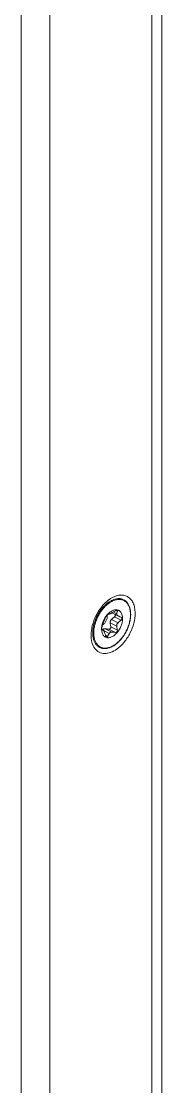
# Model space of a CAD drawing. Header units: millimetres. Extents: x 1177 to 4296, y 93 to 2298.
# Drawn here: x 3193 to 3213.3, y 1358.1 to 1511.7 of the extents above; entities that cross this region are included whole.
import ezdxf

# ---------------------------------------------------------------- set-up
doc = ezdxf.new("R2010")
doc.units = ezdxf.units.MM
doc.header["$LTSCALE"] = 0.1
doc.layers.get('0').update_dxf_attribs({"lineweight": 13})

msp = doc.modelspace()

# ---------------------------------------------------------------- linework, layer by layer
for p, q in [((3213.31, 1217.25), (3213.31, 1639.87)), ((3211.89, 1219.84), (3211.89, 1637.27)), ((3193.05, 1210.45), (3193.05, 1631.33)), ((3197.17, 1210.75), (3197.17, 1631.64))]:
    msp.add_line(p, q)
at = {"lineweight": 9}
for p, q in [((3206.12, 1426.44), (3207, 1426)), ((3206.31, 1426.56), (3206.82, 1426.3)), ((3206.91, 1426.67), (3206.71, 1426.77)), ((3205.87, 1425), (3206.82, 1424.52)), ((3206.06, 1425.48), (3207.01, 1425)), ((3207.45, 1425.38), (3206.5, 1425.86)), ((3207, 1426), (3207.01, 1426)), ((3207.01, 1426), (3207.28, 1425.87)), ((3207.28, 1425.87), (3207.45, 1425.79)), ((3207.45, 1425.79), (3207.46, 1425.79)), ((3204.68, 1424.02), (3204.86, 1423.93)), ((3204.68, 1424.02), (3204.86, 1423.92)), ((3204.69, 1424), (3204.69, 1424)), ((3204.86, 1423.92), (3204.86, 1423.93)), ((3204.87, 1423.93), (3205.75, 1423.48)), ((3205.17, 1424.14), (3206.12, 1423.67)), ((3206.62, 1423.6), (3205.67, 1424.08)), ((3206.91, 1423.95), (3205.96, 1424.42)), ((3205.53, 1423.06), (3205.2, 1423.22))]:
    msp.add_line(p, q, dxfattribs=at)
for centre, radius, start, end in [((3208.46, 1424.54), 4.68, 125.9195, 126.8807), ((3208.39, 1424.64), 4.56, 124.9729, 125.9191), ((3207.5, 1425.39), 3.03, 116.5654, 116.9356), ((3207.96, 1423.97), 3.33, 144.9389, 145.5387), ((3211.08, 1420.61), 5.99, 131.7094, 132.8126), ((3206.94, 1424.1), 2.31, 178.8234, 179.9966), ((3206.86, 1424.1), 2.23, 179.9959, 181.4627), ((3207.38, 1424.06), 2.75, 171.9305, 172.7895), ((3199.28, 1411.39), 13.72, 65.9909, 66.7516), ((3204.69, 1410.99), 12.75, 82.798, 83.5676), ((3203.78, 1403.98), 19.83, 81.77, 82.737), ((3212.96, 1425.18), 6.17, 186.1001, 186.6105), ((3205.01, 1422.76), 1.46, 232.5669, 243.3973), ((3204.81, 1424.28), 2.98, 295.6855, 296.5666), ((3204.71, 1424.37), 3.15, 296.5668, 297.4462)]:
    msp.add_arc(centre, radius, start, end, dxfattribs=at)
for points, knots in [([(3203.11, 1423.19), (3203.11, 1423.67), (3203.25, 1424.64), (3203.78, 1426.04), (3204.58, 1427.3), (3205.28, 1428), (3205.65, 1428.29)], [0, 0, 0, 0, 0.240922, 0.500003, 0.75907, 1, 1, 1, 1]), ([(3205.8, 1428.07), (3205.75, 1428.04), (3205.55, 1427.91), (3205.37, 1427.76), (3205.24, 1427.64)], [0, 0, 0, 0, 0.24203, 1, 1, 1, 1]), ([(3206.13, 1428.09), (3205.99, 1428.02), (3205.71, 1427.85), (3205.46, 1427.65), (3205.33, 1427.54)], [0, 0, 0, 0, 0.483613, 1, 1, 1, 1]), ([(3205.78, 1428.38), (3205.99, 1428.53), (3206.43, 1428.78), (3207.11, 1428.99), (3207.77, 1429.01), (3208.37, 1428.82), (3208.86, 1428.42), (3209.22, 1427.85), (3209.43, 1427.15), (3209.47, 1426.64), (3209.47, 1426.38)], [0, 0, 0, 0, 0.143043, 0.271444, 0.387278, 0.495975, 0.605408, 0.723213, 0.854444, 1, 1, 1, 1]), ([(3206.08, 1428.23), (3206.05, 1428.21), (3205.96, 1428.16), (3205.87, 1428.11), (3205.8, 1428.07)], [0, 0, 0, 0, 0.245343, 1, 1, 1, 1]), ([(3207.8, 1428.33), (3207.74, 1428.36), (3207.61, 1428.42), (3207.41, 1428.47), (3207.21, 1428.49), (3206.91, 1428.49), (3206.52, 1428.42), (3206.23, 1428.3), (3206.08, 1428.23)], [0, 0, 0, 0, 0.113031, 0.227421, 0.344446, 0.465219, 0.72105, 1, 1, 1, 1]), ([(3206.15, 1421.61), (3206.33, 1421.7), (3206.69, 1421.93), (3207.18, 1422.36), (3207.64, 1422.89), (3208.04, 1423.49), (3208.37, 1424.15), (3208.61, 1424.83), (3208.76, 1425.51), (3208.82, 1426.16), (3208.77, 1426.77), (3208.62, 1427.31), (3208.42, 1427.7), (3208.2, 1427.94), (3208.03, 1428.09), (3207.83, 1428.21), (3207.62, 1428.3), (3207.4, 1428.35), (3207.08, 1428.38), (3206.64, 1428.32), (3206.31, 1428.19), (3206.15, 1428.1)], [0, 0, 0, 0, 0.063265, 0.131823, 0.204585, 0.280032, 0.356417, 0.431911, 0.504761, 0.573445, 0.636852, 0.694489, 0.746724, 0.771287, 0.795134, 0.818602, 0.84206, 0.865879, 0.890399, 0.942508, 1, 1, 1, 1]), ([(3207.8, 1428.33), (3207.91, 1428.28), (3208.12, 1428.14), (3208.39, 1427.85), (3208.59, 1427.49), (3208.74, 1427.08), (3208.82, 1426.62), (3208.84, 1426.12), (3208.8, 1425.6), (3208.69, 1425.05), (3208.53, 1424.51), (3208.31, 1423.98), (3208.04, 1423.46), (3207.72, 1422.98), (3207.37, 1422.54), (3207, 1422.15), (3206.59, 1421.83), (3206.31, 1421.65), (3206.17, 1421.58)], [0, 0, 0, 0, 0.04635, 0.094125, 0.144538, 0.198443, 0.256269, 0.318041, 0.383438, 0.45187, 0.522543, 0.594532, 0.666834, 0.738429, 0.808338, 0.87568, 0.939728, 1, 1, 1, 1]), ([(3204.84, 1427.24), (3204.72, 1427.11), (3204.48, 1426.81), (3204.17, 1426.33), (3203.9, 1425.82), (3203.68, 1425.29), (3203.51, 1424.76), (3203.4, 1424.22), (3203.35, 1423.7), (3203.36, 1423.36), (3203.37, 1423.19)], [0, 0, 0, 0, 0.126284, 0.255734, 0.386577, 0.516975, 0.645108, 0.76927, 0.887962, 1, 1, 1, 1]), ([(3204.95, 1427.15), (3204.82, 1427.01), (3204.57, 1426.7), (3204.26, 1426.2), (3203.98, 1425.67), (3203.77, 1425.12), (3203.61, 1424.56), (3203.51, 1424.01), (3203.49, 1423.48), (3203.51, 1423.14), (3203.54, 1422.97)], [0, 0, 0, 0, 0.127491, 0.258267, 0.390299, 0.521487, 0.64978, 0.77329, 0.890419, 1, 1, 1, 1]), ([(3205.24, 1427.64), (3205.2, 1427.61), (3205.07, 1427.48), (3204.94, 1427.35), (3204.84, 1427.24)], [0, 0, 0, 0, 0.245484, 1, 1, 1, 1]), ([(3205.33, 1427.54), (3205.3, 1427.51), (3205.16, 1427.38), (3205.04, 1427.25), (3204.95, 1427.15)], [0, 0, 0, 0, 0.245479, 1, 1, 1, 1]), ([(3205.5, 1426.22), (3205.6, 1426.32), (3205.81, 1426.51), (3206.1, 1426.7), (3206.33, 1426.8), (3206.5, 1426.85), (3206.67, 1426.87), (3206.77, 1426.87), (3206.83, 1426.86)], [0, 0, 0, 0, 0.288312, 0.551739, 0.673309, 0.788096, 0.896657, 1, 1, 1, 1]), ([(3205.75, 1426.26), (3205.77, 1426.27), (3205.83, 1426.29), (3205.91, 1426.33), (3206.01, 1426.38), (3206.08, 1426.42), (3206.12, 1426.44)], [0, 0, 0, 0, 0.174041, 0.406426, 0.687634, 1, 1, 1, 1]), ([(3206.12, 1426.44), (3206.16, 1426.47), (3206.32, 1426.57), (3206.49, 1426.66), (3206.62, 1426.73)], [0, 0, 0, 0, 0.248883, 1, 1, 1, 1]), ([(3206.62, 1426.73), (3206.64, 1426.74), (3206.69, 1426.77), (3206.76, 1426.79), (3206.82, 1426.79), (3206.86, 1426.79), (3206.87, 1426.78)], [0, 0, 0, 0, 0.300242, 0.57566, 0.811056, 1, 1, 1, 1]), ([(3206.91, 1426.67), (3206.9, 1426.64), (3206.87, 1426.52), (3206.84, 1426.39), (3206.82, 1426.3)], [0, 0, 0, 0, 0.244334, 1, 1, 1, 1]), ([(3206.83, 1426.86), (3206.87, 1426.86), (3206.96, 1426.84), (3207.09, 1426.79), (3207.21, 1426.73), (3207.28, 1426.67), (3207.31, 1426.64)], [0, 0, 0, 0, 0.253285, 0.50163, 0.749143, 1, 1, 1, 1]), ([(3206.87, 1426.78), (3206.88, 1426.77), (3206.9, 1426.76), (3206.91, 1426.74), (3206.91, 1426.7), (3206.91, 1426.68), (3206.91, 1426.67)], [0, 0, 0, 0, 0.241904, 0.472848, 0.720057, 1, 1, 1, 1]), ([(3207.31, 1426.64), (3207.37, 1426.58), (3207.47, 1426.45), (3207.59, 1426.21), (3207.66, 1425.92), (3207.67, 1425.72), (3207.67, 1425.62)], [0, 0, 0, 0, 0.219653, 0.457363, 0.717236, 1, 1, 1, 1]), ([(3204.65, 1424.45), (3204.67, 1424.57), (3204.72, 1424.82), (3204.84, 1425.18), (3205.01, 1425.53), (3205.14, 1425.75), (3205.21, 1425.86)], [0, 0, 0, 0, 0.241715, 0.492248, 0.746727, 1, 1, 1, 1]), ([(3204.69, 1424.41), (3204.71, 1424.45), (3204.76, 1424.63), (3204.81, 1424.8), (3204.86, 1424.93)], [0, 0, 0, 0, 0.24812, 1, 1, 1, 1]), ([(3204.79, 1424.71), (3204.84, 1424.74), (3204.95, 1424.82), (3205.09, 1424.97), (3205.21, 1425.14), (3205.32, 1425.33), (3205.39, 1425.53), (3205.44, 1425.73), (3205.46, 1425.93), (3205.45, 1426.05), (3205.43, 1426.11)], [0, 0, 0, 0, 0.115637, 0.240562, 0.372008, 0.506398, 0.639871, 0.768657, 0.889478, 1, 1, 1, 1]), ([(3204.86, 1424.93), (3204.89, 1425.01), (3204.95, 1425.17), (3205.01, 1425.33), (3205.04, 1425.41)], [0, 0, 0, 0, 0.515876, 1, 1, 1, 1]), ([(3205.04, 1425.41), (3205.06, 1425.44), (3205.12, 1425.59), (3205.19, 1425.73), (3205.24, 1425.84)], [0, 0, 0, 0, 0.253873, 1, 1, 1, 1]), ([(3205.23, 1425.88), (3205.25, 1425.91), (3205.34, 1426.03), (3205.43, 1426.14), (3205.5, 1426.22)], [0, 0, 0, 0, 0.253987, 1, 1, 1, 1]), ([(3205.24, 1425.84), (3205.26, 1425.88), (3205.3, 1425.95), (3205.37, 1426.04), (3205.42, 1426.1), (3205.46, 1426.14), (3205.5, 1426.17), (3205.52, 1426.18), (3205.53, 1426.19)], [0, 0, 0, 0, 0.273641, 0.574888, 0.714236, 0.83469, 0.930719, 1, 1, 1, 1]), ([(3207.67, 1425.62), (3207.67, 1425.45), (3207.63, 1425.1), (3207.48, 1424.59), (3207.25, 1424.09), (3206.94, 1423.64), (3206.59, 1423.27), (3206.26, 1423.04), (3205.99, 1422.92), (3205.79, 1422.86), (3205.6, 1422.84), (3205.48, 1422.85), (3205.42, 1422.86)], [0, 0, 0, 0, 0.128809, 0.266666, 0.408304, 0.547874, 0.679834, 0.799848, 0.854727, 0.906117, 0.954336, 1, 1, 1, 1]), ([(3205.53, 1426.19), (3205.54, 1426.19), (3205.62, 1426.22), (3205.69, 1426.25), (3205.75, 1426.26)], [0, 0, 0, 0, 0.234293, 1, 1, 1, 1]), ([(3206.06, 1425.48), (3206.02, 1425.45), (3205.96, 1425.38), (3205.9, 1425.26), (3205.87, 1425.13), (3205.87, 1425.04), (3205.87, 1425)], [0, 0, 0, 0, 0.252147, 0.50318, 0.752544, 1, 1, 1, 1]), ([(3205.87, 1425), (3205.88, 1424.95), (3205.9, 1424.76), (3205.93, 1424.57), (3205.96, 1424.42)], [0, 0, 0, 0, 0.248696, 1, 1, 1, 1]), ([(3206.5, 1425.86), (3206.46, 1425.82), (3206.31, 1425.7), (3206.16, 1425.58), (3206.06, 1425.48)], [0, 0, 0, 0, 0.249747, 1, 1, 1, 1]), ([(3206.55, 1426.23), (3206.57, 1426.22), (3206.59, 1426.19), (3206.61, 1426.15), (3206.62, 1426.1), (3206.62, 1426.03), (3206.59, 1425.94), (3206.53, 1425.88), (3206.5, 1425.86)], [0, 0, 0, 0, 0.115359, 0.230174, 0.347259, 0.468733, 0.726294, 1, 1, 1, 1]), ([(3206.82, 1426.3), (3206.82, 1426.27), (3206.82, 1426.21), (3206.85, 1426.13), (3206.91, 1426.05), (3206.97, 1426.02), (3207, 1426)], [0, 0, 0, 0, 0.237288, 0.472424, 0.723454, 1, 1, 1, 1]), ([(3207.01, 1425), (3206.97, 1424.97), (3206.92, 1424.9), (3206.85, 1424.78), (3206.82, 1424.65), (3206.82, 1424.56), (3206.82, 1424.52)], [0, 0, 0, 0, 0.252147, 0.50318, 0.752544, 1, 1, 1, 1]), ([(3209.47, 1426.38), (3209.47, 1425.9), (3209.32, 1424.9), (3208.78, 1423.48), (3207.95, 1422.2), (3207.23, 1421.5), (3206.84, 1421.22)], [0, 0, 0, 0, 0.241611, 0.501415, 0.76046, 1, 1, 1, 1]), ([(3207.45, 1425.38), (3207.42, 1425.36), (3207.3, 1425.26), (3207.18, 1425.16), (3207.09, 1425.08)], [0, 0, 0, 0, 0.249785, 1, 1, 1, 1]), ([(3207.57, 1425.6), (3207.57, 1425.58), (3207.57, 1425.54), (3207.53, 1425.46), (3207.49, 1425.41), (3207.45, 1425.38)], [0, 0, 0, 0, 0.235347, 0.482572, 1, 1, 1, 1]), ([(3207.46, 1425.79), (3207.47, 1425.78), (3207.51, 1425.76), (3207.55, 1425.71), (3207.57, 1425.66), (3207.57, 1425.62), (3207.57, 1425.6)], [0, 0, 0, 0, 0.253344, 0.500133, 0.746624, 1, 1, 1, 1]), ([(3204.63, 1424.14), (3204.63, 1424.16), (3204.63, 1424.25), (3204.64, 1424.34), (3204.65, 1424.41)], [0, 0, 0, 0, 0.245184, 1, 1, 1, 1]), ([(3205.42, 1422.86), (3205.37, 1422.87), (3205.25, 1422.9), (3205.1, 1422.98), (3204.96, 1423.09), (3204.85, 1423.23), (3204.76, 1423.4), (3204.66, 1423.67), (3204.63, 1423.89), (3204.63, 1424.04)], [0, 0, 0, 0, 0.112144, 0.222945, 0.335495, 0.452637, 0.576612, 0.708875, 1, 1, 1, 1]), ([(3204.65, 1424.14), (3204.65, 1424.19), (3204.66, 1424.28), (3204.68, 1424.36), (3204.69, 1424.41)], [0, 0, 0, 0, 0.49396, 1, 1, 1, 1]), ([(3204.68, 1424.02), (3204.67, 1424.03), (3204.66, 1424.04), (3204.66, 1424.08), (3204.65, 1424.12), (3204.65, 1424.14)], [0, 0, 0, 0, 0.180597, 0.408876, 1, 1, 1, 1]), ([(3204.69, 1424), (3204.69, 1424), (3204.68, 1424.01), (3204.68, 1424.01), (3204.68, 1424.02)], [0, 0, 0, 0, 0.214679, 1, 1, 1, 1]), ([(3204.95, 1424.11), (3204.92, 1424.09), (3204.86, 1424.05), (3204.82, 1423.99), (3204.8, 1423.96)], [0, 0, 0, 0, 0.491676, 1, 1, 1, 1]), ([(3205.04, 1423.63), (3205.03, 1423.67), (3205.01, 1423.73), (3204.97, 1423.81), (3204.93, 1423.86), (3204.91, 1423.89), (3204.88, 1423.92), (3204.86, 1423.92)], [0, 0, 0, 0, 0.32919, 0.612775, 0.732587, 0.836651, 1, 1, 1, 1]), ([(3205.17, 1424.14), (3205.13, 1424.15), (3205.06, 1424.15), (3204.99, 1424.12), (3204.95, 1424.11)], [0, 0, 0, 0, 0.507703, 1, 1, 1, 1]), ([(3205.24, 1423.11), (3205.22, 1423.16), (3205.15, 1423.33), (3205.09, 1423.5), (3205.04, 1423.63)], [0, 0, 0, 0, 0.252572, 1, 1, 1, 1]), ([(3205.67, 1424.08), (3205.63, 1424.08), (3205.46, 1424.11), (3205.29, 1424.13), (3205.17, 1424.14)], [0, 0, 0, 0, 0.254793, 1, 1, 1, 1]), ([(3205.75, 1423.48), (3205.73, 1423.45), (3205.65, 1423.31), (3205.58, 1423.16), (3205.53, 1423.06)], [0, 0, 0, 0, 0.253652, 1, 1, 1, 1]), ([(3205.96, 1424.42), (3205.96, 1424.38), (3205.96, 1424.29), (3205.91, 1424.18), (3205.85, 1424.12), (3205.79, 1424.09), (3205.73, 1424.07), (3205.69, 1424.07), (3205.67, 1424.08)], [0, 0, 0, 0, 0.26219, 0.520208, 0.644916, 0.765571, 0.883413, 1, 1, 1, 1]), ([(3206.12, 1423.67), (3206.08, 1423.67), (3206.01, 1423.67), (3205.9, 1423.64), (3205.81, 1423.57), (3205.77, 1423.51), (3205.75, 1423.48)], [0, 0, 0, 0, 0.25391, 0.50015, 0.74593, 1, 1, 1, 1]), ([(3206.91, 1423.95), (3206.92, 1423.9), (3206.91, 1423.81), (3206.86, 1423.7), (3206.8, 1423.64), (3206.74, 1423.61), (3206.68, 1423.6), (3206.64, 1423.6), (3206.62, 1423.6)], [0, 0, 0, 0, 0.262176, 0.520191, 0.644891, 0.765572, 0.883371, 1, 1, 1, 1]), ([(3206.83, 1424.46), (3206.84, 1424.42), (3206.86, 1424.25), (3206.88, 1424.08), (3206.91, 1423.95)], [0, 0, 0, 0, 0.248908, 1, 1, 1, 1]), ([(3203.66, 1421.28), (3203.57, 1421.4), (3203.22, 1421.98), (3203.11, 1422.67), (3203.11, 1423.19)], [0, 0, 0, 0, 0.224402, 1, 1, 1, 1]), ([(3203.37, 1423.19), (3203.39, 1423.02), (3203.44, 1422.7), (3203.59, 1422.25), (3203.78, 1421.93), (3203.97, 1421.72), (3204.07, 1421.63), (3204.12, 1421.59)], [0, 0, 0, 0, 0.280678, 0.538835, 0.776684, 0.889751, 1, 1, 1, 1]), ([(3203.54, 1422.97), (3203.57, 1422.81), (3203.64, 1422.5), (3203.8, 1422.15), (3203.97, 1421.91), (3204.11, 1421.76), (3204.26, 1421.62), (3204.43, 1421.52), (3204.61, 1421.44), (3204.8, 1421.38), (3205.01, 1421.35), (3205.29, 1421.34), (3205.67, 1421.41), (3205.96, 1421.52), (3206.11, 1421.59)], [0, 0, 0, 0, 0.140907, 0.270048, 0.330899, 0.389747, 0.447134, 0.503687, 0.560085, 0.61702, 0.675146, 0.735047, 0.861785, 1, 1, 1, 1]), ([(3205.35, 1422.97), (3205.33, 1422.98), (3205.29, 1423.01), (3205.26, 1423.07), (3205.25, 1423.1), (3205.24, 1423.11)], [0, 0, 0, 0, 0.453872, 0.717726, 1, 1, 1, 1]), ([(3205.53, 1423.06), (3205.52, 1423.04), (3205.5, 1423), (3205.46, 1422.97), (3205.43, 1422.96), (3205.4, 1422.95), (3205.37, 1422.96), (3205.35, 1422.97)], [0, 0, 0, 0, 0.285229, 0.534625, 0.650237, 0.763798, 1, 1, 1, 1]), ([(3206.84, 1421.22), (3206.56, 1421.02), (3206, 1420.7), (3205.09, 1420.51), (3204.24, 1420.7), (3203.82, 1421.07), (3203.66, 1421.28)], [0, 0, 0, 0, 0.292604, 0.545983, 0.772929, 1, 1, 1, 1]), ([(3206.12, 1421.55), (3205.97, 1421.48), (3205.67, 1421.36), (3205.27, 1421.28), (3204.97, 1421.28), (3204.76, 1421.31), (3204.55, 1421.36), (3204.42, 1421.42), (3204.36, 1421.45)], [0, 0, 0, 0, 0.275556, 0.530421, 0.651633, 0.769627, 0.885381, 1, 1, 1, 1])]:
    msp.add_open_spline(points, degree=3, knots=knots, dxfattribs=at)

doc.saveas('drawing.dxf')
